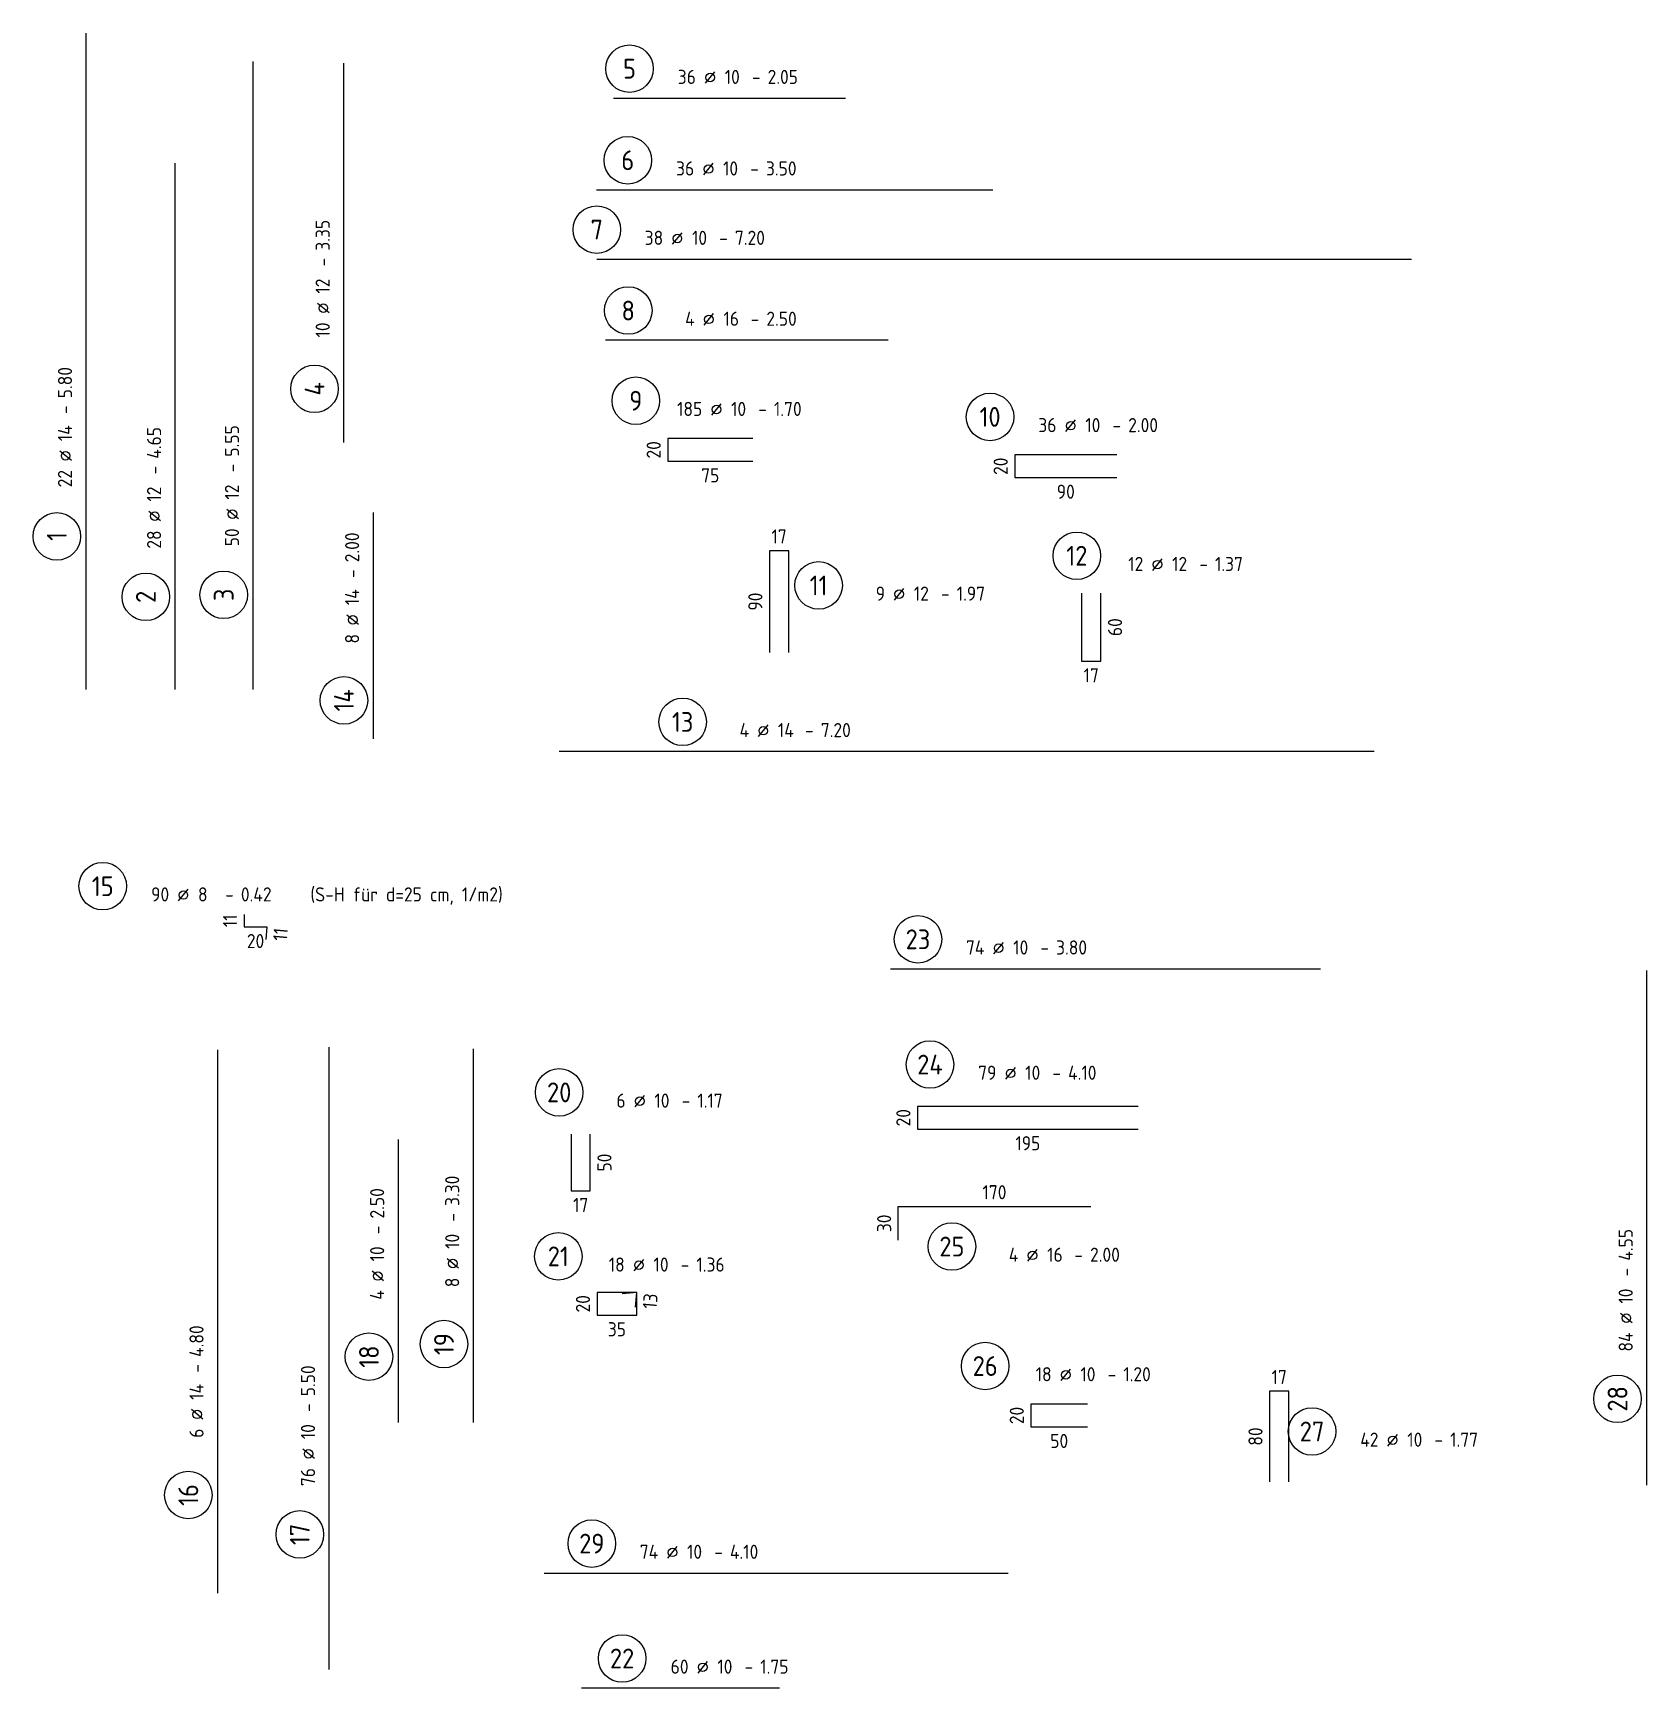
# Model space of a CAD drawing. Extents: x 0.7 to 77.6, y 0 to 35.
# Drawn here: x 63.3 to 77.55, y 12.84 to 27.47 of the extents above; entities that cross this region are included whole.
import ezdxf
from ezdxf.enums import TextEntityAlignment as Align

# ---------------------------------------------------------------- set-up
doc = ezdxf.new("R2010")
doc.units = 0
doc.header["$LTSCALE"] = 0.5
doc.linetypes.add('AUSGEZOGEN', pattern=[1000.01, 1000, 0.01])
doc.layers.add('RND', color=7, linetype='Continuous')
doc.styles.add('txt', font='isocp.shx')

# ---------------------------------------------------------------- blocks, each defined once
blk = doc.blocks.new('RND_AUSZ')
at = {"layer": 'RND', "color": 7, "linetype": 'Continuous'}
blk.add_line((1.341, 0.262), (1.509, 0.466), dxfattribs=at)
at = {"layer": 'RND', "color": 1, "linetype": 'Continuous'}
blk.add_circle((0, 0.52), 0.42, dxfattribs=at)
at = {"layer": 'RND', "color": 7, "linetype": 'Continuous'}
blk.add_circle((1.425, 0.364), 0.075, dxfattribs=at)
at = {"layer": 'RND', "color": 7, "linetype": 'Continuous', "style": 'txt'}
blk.add_text('-', height=0.25, dxfattribs=at).set_placement((2.163, 0.25))
at = {"layer": 'RND', "color": 1, "linetype": 'Continuous', "style": 'txt'}
blk.add_attdef('POS', text='', height=0.35, dxfattribs=at).set_placement((0, 0.52), align=Align.MIDDLE)
at = {"layer": 'RND', "color": 7, "linetype": 'Continuous', "style": 'txt'}
for tag, p in [('WIEOFT', (-0.536, 0.25)), ('STK', (1.174, 0.25))]:
    blk.add_attdef(tag, text='', height=0.25, dxfattribs=at).set_placement(p, align=Align.RIGHT)
for tag, p in [('DS', (1.683, 0.25)), ('LANG', (2.441, 0.25)), ('TEXT', (3.669, 0.25))]:
    blk.add_attdef(tag, p, '', height=0.25, dxfattribs=at)

msp = doc.modelspace()

# ---------------------------------------------------------------- linework, layer by layer
at = {"layer": 'RND', "color": 1, "linetype": 'AUSGEZOGEN'}
for points in [[(63.765, 21.666), (63.765, 27.466)], [(65.24, 21.666), (65.24, 27.216)], [(66.042, 23.849), (66.042, 27.199)], [(68.423, 26.891), (70.473, 26.891)], [(64.552, 21.666), (64.552, 26.316)], [(68.275, 26.082), (71.775, 26.082)], [(68.276, 25.469), (75.476, 25.469)], [(68.352, 24.754), (70.852, 24.754)], [(69.654, 23.883), (68.904, 23.883), (68.904, 23.683), (69.654, 23.683)], [(72.87, 23.738), (71.97, 23.738), (71.97, 23.538), (72.87, 23.538)], [(66.302, 21.23), (66.302, 23.23)], [(69.972, 21.992), (69.972, 22.892), (69.802, 22.892), (69.802, 21.992)], [(72.56, 22.516), (72.56, 21.916), (72.73, 21.916), (72.73, 22.516)], [(67.945, 21.119), (75.145, 21.119)], [(65.161, 19.677), (65.161, 19.567), (65.361, 19.567), (65.351, 19.457)], [(70.87, 19.198), (74.67, 19.198)], [(77.555, 14.633), (77.555, 19.183)], [(64.927, 13.68), (64.927, 18.48)], [(65.912, 13.006), (65.912, 18.506)], [(67.186, 15.189), (67.186, 18.489)], [(73.06, 17.981), (71.11, 17.981), (71.11, 17.781), (73.06, 17.781)], [(68.049, 17.735), (68.049, 17.235), (68.219, 17.235), (68.219, 17.735)], [(66.523, 15.189), (66.523, 17.689)], [(70.94, 16.798), (70.94, 17.098), (72.64, 17.098)], [(68.618, 16.207), (68.629, 16.337), (68.279, 16.337), (68.279, 16.137), (68.629, 16.137), (68.629, 16.337), (68.5, 16.325)], [(74.391, 14.664), (74.391, 15.464), (74.221, 15.464), (74.221, 14.664)], [(72.612, 15.35), (72.112, 15.35), (72.112, 15.15), (72.612, 15.15)], [(67.812, 13.858), (71.912, 13.858)], [(68.14, 12.843), (69.89, 12.843)]]:
    msp.add_lwpolyline(points, dxfattribs=at)

# ---------------------------------------------------------------- block references
at = {"layer": 'RND', "color": 7, "linetype": 'AUSGEZOGEN', "xscale": 0.5, "yscale": 0.5, "zscale": 0.5}
for p, values in [((68.565, 26.891), {'POS': '5', 'STK': '36', 'DS': '10', 'LANG': '2.05'}), ((68.55, 26.082), {'POS': '6', 'STK': '36', 'DS': '10', 'LANG': '3.50'}), ((68.276, 25.469), {'POS': '7', 'STK': '38', 'DS': '10', 'LANG': '7.20'}), ((68.554, 24.754), {'POS': '8', 'STK': '4', 'DS': '16', 'LANG': '2.50'}), ((68.621, 23.957), {'POS': '9', 'STK': '185', 'DS': '10', 'LANG': '1.70'}), ((71.751, 23.814), {'POS': '10', 'STK': '36', 'DS': '10', 'LANG': '2.00'}), ((72.518, 22.587), {'POS': '12', 'STK': '12', 'DS': '12', 'LANG': '1.37'}), ((70.236, 22.325), {'POS': '11', 'STK': '9', 'DS': '12', 'LANG': '1.97'}), ((63.911, 19.667), {'POS': '15', 'STK': '90', 'DS': '8', 'LANG': '0.42', 'TEXT': '(S-H für d=25 cm, 1/m2)'}), ((71.114, 19.198), {'POS': '23', 'STK': '74', 'DS': '10', 'LANG': '3.80'}), ((71.22, 18.091), {'POS': '24', 'STK': '79', 'DS': '10', 'LANG': '4.10'}), ((67.944, 17.845), {'POS': '20', 'STK': '6', 'DS': '10', 'LANG': '1.17'}), ((67.936, 16.396), {'POS': '21', 'STK': '18', 'DS': '10', 'LANG': '1.36'}), ((71.414, 16.483), {'POS': '25', 'STK': '4', 'DS': '16', 'LANG': '2.00'}), ((71.708, 15.427), {'POS': '26', 'STK': '18', 'DS': '10', 'LANG': '1.20'}), ((74.596, 14.849), {'POS': '27', 'STK': '42', 'DS': '10', 'LANG': '1.77'}), ((68.232, 13.858), {'POS': '29', 'STK': '74', 'DS': '10', 'LANG': '4.10'}), ((68.5, 12.843), {'POS': '22', 'STK': '60', 'DS': '10', 'LANG': '1.75'})]:
    msp.add_blockref('RND_AUSZ', p, dxfattribs=at).add_auto_attribs(values)
at = {"layer": 'RND', "color": 102, "linetype": 'AUSGEZOGEN', "xscale": 0.5, "yscale": 0.5, "zscale": 0.5, "rotation": 90}
for p, values in [((66.042, 24.322), {'POS': '4', 'STK': '10', 'DS': '12', 'LANG': '3.35'}), ((64.552, 22.484), {'POS': '2', 'STK': '28', 'DS': '12', 'LANG': '4.65'}), ((66.302, 21.569), {'POS': '14', 'STK': '8', 'DS': '14', 'LANG': '2.00'}), ((65.912, 14.199), {'POS': '17', 'STK': '76', 'DS': '10', 'LANG': '5.50'})]:
    msp.add_blockref('RND_AUSZ', p, dxfattribs=at).add_auto_attribs(values)
at = {"layer": 'RND', "color": 1, "linetype": 'AUSGEZOGEN', "xscale": 0.5, "yscale": 0.5, "zscale": 0.5, "rotation": 90}
for p, values in [((63.765, 23.018), {'POS': '1', 'STK': '22', 'DS': '14', 'LANG': '5.80'}), ((64.927, 14.547), {'POS': '16', 'STK': '6', 'DS': '14', 'LANG': '4.80'})]:
    msp.add_blockref('RND_AUSZ', p, dxfattribs=at).add_auto_attribs(values)
at = {"layer": 'RND', "color": 7, "linetype": 'AUSGEZOGEN', "xscale": 0.5, "yscale": 0.5, "zscale": 0.5, "rotation": 90}
for p, values in [((65.24, 22.502), {'POS': '3', 'STK': '50', 'DS': '12', 'LANG': '5.55'}), ((67.186, 15.881), {'POS': '19', 'STK': '8', 'DS': '10', 'LANG': '3.30'}), ((66.523, 15.77), {'POS': '18', 'STK': '4', 'DS': '10', 'LANG': '2.50'}), ((77.555, 15.397), {'POS': '28', 'STK': '84', 'DS': '10', 'LANG': '4.55'})]:
    msp.add_blockref('RND_AUSZ', p, dxfattribs=at).add_auto_attribs(values)
at = {"layer": 'RND', "color": 1, "linetype": 'AUSGEZOGEN', "xscale": 0.5, "yscale": 0.5, "zscale": 0.5}
msp.add_blockref('RND_AUSZ', (69.035, 21.119), dxfattribs=at).add_auto_attribs({'POS': '13', 'STK': '4', 'DS': '14', 'LANG': '7.20'})

# ---------------------------------------------------------------- texts
at = {"layer": 'RND', "color": 7, "linetype": 'AUSGEZOGEN', "style": 'txt'}
for s, rotation, p in [('20', 90, (68.779, 23.783)), ('20', 90, (71.845, 23.638)), ('90', 90, (69.677, 22.442)), ('60', 90, (72.855, 22.216)), ('11', 90, (65.036, 19.622)), ('11', 85, (65.481, 19.501)), ('20', 90, (70.985, 17.881)), ('50', 90, (68.344, 17.485)), ('30', 90, (70.815, 16.948)), ('20', 90, (68.154, 16.237)), ('13', 84.9999, (68.748, 16.261)), ('20', 90, (71.987, 15.25)), ('80', 90, (74.096, 15.064))]:
    msp.add_text(s, height=0.125, rotation=rotation, dxfattribs=at).set_placement(p, align=Align.MIDDLE)
for s, p in [('75', (69.279, 23.558)), ('90', (72.42, 23.413)), ('17', (69.887, 23.017)), ('17', (72.645, 21.791)), ('20', (65.261, 19.442)), ('195', (72.085, 17.656)), ('170', (71.79, 17.223)), ('17', (68.134, 17.11)), ('35', (68.454, 16.012)), ('17', (74.306, 15.589)), ('50', (72.362, 15.025))]:
    msp.add_text(s, height=0.125, dxfattribs=at).set_placement(p, align=Align.MIDDLE)

doc.saveas('drawing.dxf')
